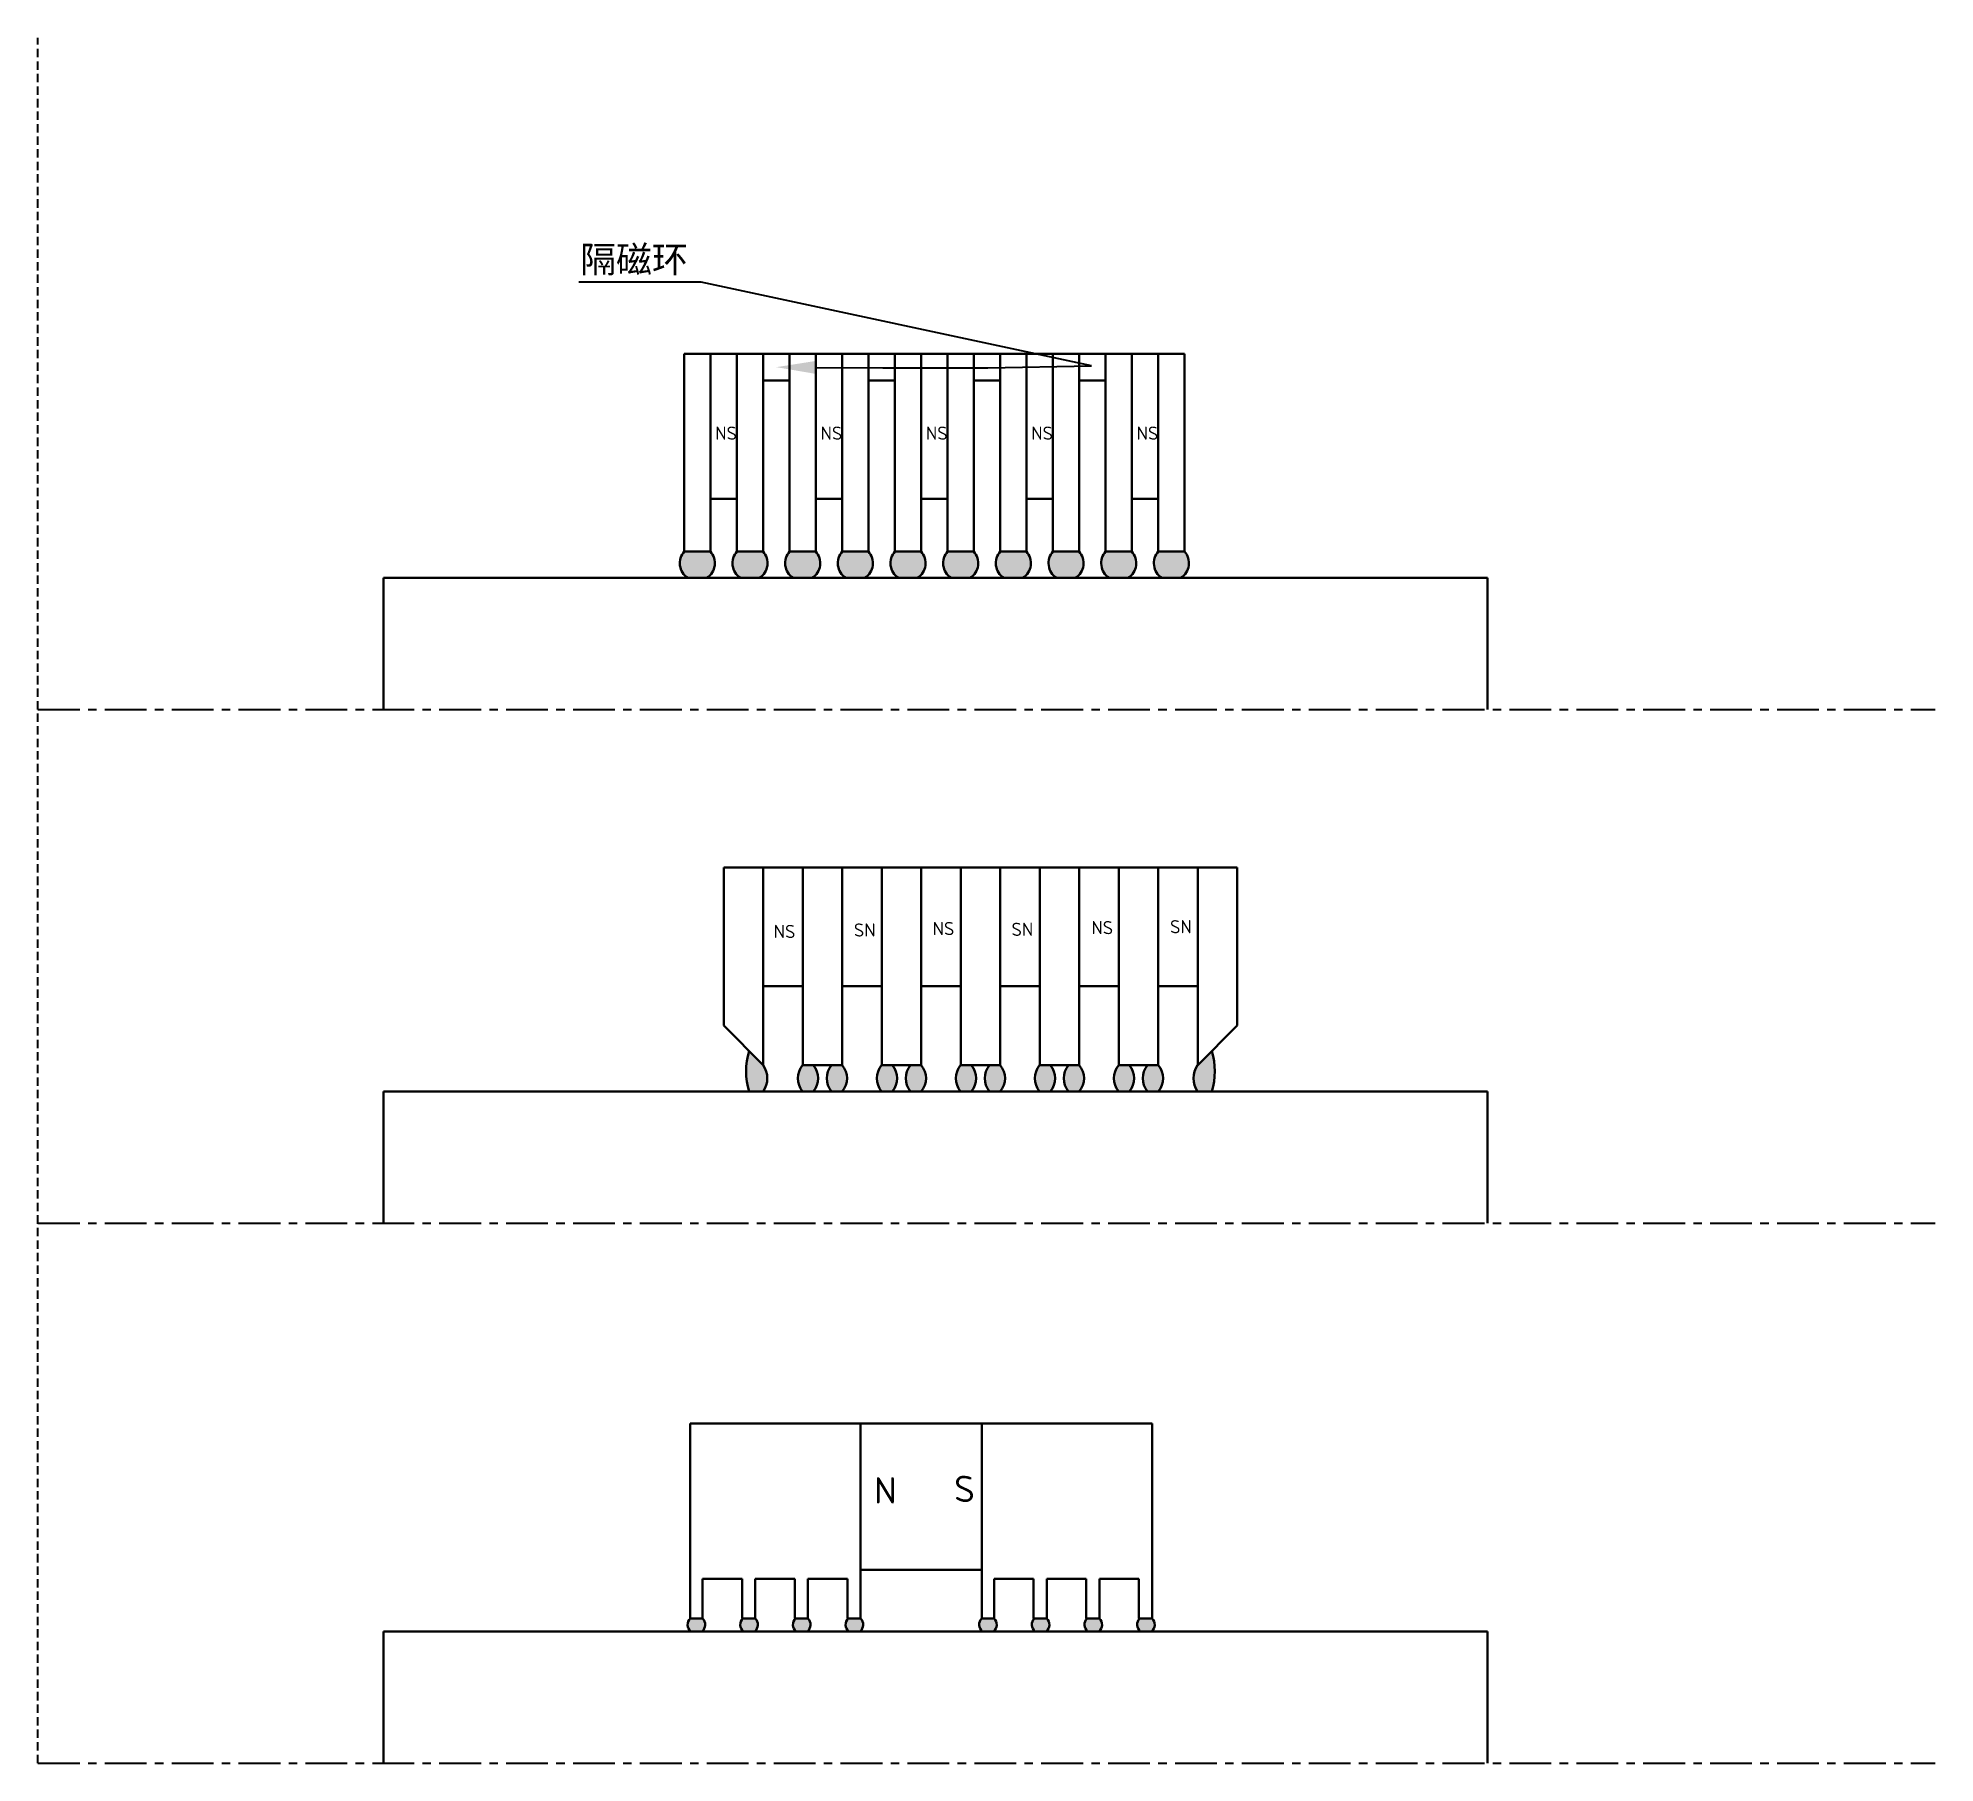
# Model space of a CAD drawing. Header units: millimetres. Extents: x 349 to 1790, y 0 to 1310.
import ezdxf
from ezdxf import colors
from ezdxf.entities.mleader import LeaderData, LeaderLine
from ezdxf.math import Vec2, Vec3

# ---------------------------------------------------------------- set-up
doc = ezdxf.new("R2010")
doc.units = ezdxf.units.MM
doc.linetypes.add('CENTER', pattern=[50.8, 31.75, -6.35, 6.35, -6.35])
doc.linetypes.add('HIDDEN', pattern=[9.525, 6.35, -3.175])
doc.layers.add('点画线', color=1, linetype='CENTER')
doc.layers.add('细虚线', color=3, linetype='HIDDEN')
doc.layers.add('粗实线', color=7, linetype='Continuous', lineweight=30)
doc.styles.add('Annotative', font='txt')
doc.styles.get("Standard").update_dxf_attribs({"font": 'txt.shx', "height": 30})

# ---------------------------------------------------------------- blocks, each defined once
blk = doc.blocks.new('*U26')
at = {"layer": '粗实线', "insert": (-28.3, 26.7), "char_height": 20, "width": 56.502, "attachment_point": 1, "style": 'Annotative'}
blk.add_mtext('{\\fISOCPEUR|b0|i0|c134|p34;\\H0.5x;NS\\Ftxt|c134;\\P}\\P', dxfattribs=at)
blk = doc.blocks.new('*U27')
at = {"layer": '粗实线', "color": 0, "linetype": 'ByBlock', "lineweight": -2, "transparency": 16777216}
for p in [(0, 0), (80, 0), (160, 0), (240, 0), (320, 0)]:
    blk.add_blockref('*U26', p, dxfattribs=at)
blk = doc.blocks.new('*U34')
at = {"layer": '粗实线'}
blk.add_line((-10, 10), (10, 10), dxfattribs=at)
for start, end in [(138.5868, 236.975), (303.025, 41.4132)]:
    blk.add_arc((0, 1.2), 13.3, start, end, dxfattribs=at)
blk = doc.blocks.new('*U35')
at = {"layer": '粗实线', "color": 0, "linetype": 'ByBlock', "lineweight": -2, "transparency": 16777216}
for p in [(0, 0), (40, 0), (80, 0), (120, 0), (160, 0), (200, 0), (240, 0), (280, 0), (320, 0), (360, 0)]:
    blk.add_blockref('*U34', p, dxfattribs=at)
blk = doc.blocks.new('*U36')
at = {"layer": '粗实线'}
blk.add_line((15, 10), (-15, 10), dxfattribs=at)
for centre, start, end in [((-3.2, 0), 139.6732, 220.3268), ((-18.8, 0), 319.6732, 40.3268), ((18.8, 0), 139.6732, 220.3268), ((3.2, 0), 319.6732, 40.3268)]:
    blk.add_arc(centre, 15.5, start, end, dxfattribs=at)
blk = doc.blocks.new('*U37')
at = {"layer": '粗实线', "color": 0, "linetype": 'ByBlock', "lineweight": -2, "transparency": 16777216}
for p in [(0, 0), (60, 0), (120, 0), (180, 0), (240, 0)]:
    blk.add_blockref('*U36', p, dxfattribs=at)

msp = doc.modelspace()

# ---------------------------------------------------------------- hatches: boundary and pattern name
at = {"layer": '细虚线'}
h = msp.add_hatch(color=0, dxfattribs=at)
h.dxf.hatch_style = 1
h.paths.add_polyline_path([(860, 920), (840, 920, 0.457773), (842.7, 900), (857.3, 900, 0.457773)])
h.paths.add_polyline_path([(900, 920), (880, 920, 0.457773), (882.7, 900), (897.3, 900, 0.457773)])
h.paths.add_polyline_path([(940, 920), (920, 920, 0.457773), (922.7, 900), (937.3, 900, 0.457773)])
h.paths.add_polyline_path([(980, 920), (960, 920, 0.457773), (962.7, 900), (977.3, 900, 0.457773)])
h.paths.add_polyline_path([(1020, 920), (1000, 920, 0.457773), (1002.7, 900), (1017.3, 900, 0.457773)])
h.paths.add_polyline_path([(1060, 920), (1040, 920, 0.457773), (1042.7, 900), (1057.3, 900, 0.457773)])
h.paths.add_polyline_path([(1100, 920), (1080, 920, 0.457773), (1082.7, 900), (1097.3, 900, 0.457773)])
h.paths.add_polyline_path([(1140, 920), (1120, 920, 0.457773), (1122.7, 900), (1137.3, 900, 0.457773)])
h.paths.add_polyline_path([(1180, 920), (1160, 920, 0.457773), (1162.7, 900), (1177.3, 900, 0.457773)])
h.paths.add_polyline_path([(1220, 920), (1200, 920, 0.457773), (1202.7, 900), (1217.3, 900, 0.457773)])
h = msp.add_hatch(color=0, dxfattribs=at)
h.dxf.hatch_style = 1
h.paths.add_polyline_path([(900, 530), (889.4, 540.6, 0.152681), (889.4, 510), (900, 510, 0.30434)])
h.paths.add_polyline_path([(938, 530), (930, 530, 0.367203), (930, 510), (938, 510, 0.367203)])
h.paths.add_polyline_path([(960, 530), (952, 530, 0.367203), (952, 510), (960, 510, 0.367203)])
h.paths.add_polyline_path([(998, 530), (990, 530, 0.367203), (990, 510), (998, 510, 0.367203)])
h.paths.add_polyline_path([(1020, 530), (1012, 530, 0.367203), (1012, 510), (1020, 510, 0.367203)])
h.paths.add_polyline_path([(1058, 530), (1050, 530, 0.367203), (1050, 510), (1058, 510, 0.367203)])
h.paths.add_polyline_path([(1080, 530), (1072, 530, 0.367203), (1072, 510), (1080, 510, 0.367203)])
h.paths.add_polyline_path([(1118, 530), (1110, 530, 0.367203), (1110, 510), (1118, 510, 0.367203)])
h.paths.add_polyline_path([(1140, 530), (1132, 530, 0.367203), (1132, 510), (1140, 510, 0.367203)])
h.paths.add_polyline_path([(1178, 530), (1170, 530, 0.367203), (1170, 510), (1178, 510, 0.367203)])
h.paths.add_polyline_path([(1200, 530), (1192, 530, 0.367203), (1192, 510), (1200, 510, 0.367203)])
h.paths.add_polyline_path([(1240.6, 540.6), (1230, 530, 0.30434), (1230, 510), (1240.6, 510, 0.152681)])
h = msp.add_hatch(color=0, dxfattribs=at)
h.dxf.hatch_style = 1
h.paths.add_polyline_path([(854, 109.8), (844.6, 109.8, 0.438539), (845, 100), (853.6, 100, 0.438539)])
h.paths.add_polyline_path([(894, 109.8), (884.6, 109.8, 0.438539), (885, 100), (893.6, 100, 0.438539)])
h.paths.add_polyline_path([(934, 109.8), (924.6, 109.8, 0.438539), (925, 100), (933.6, 100, 0.438539)])
h.paths.add_polyline_path([(974, 109.8), (964.6, 109.8, 0.438539), (965, 100), (973.6, 100, 0.438539)])
h.paths.add_polyline_path([(1075.4, 109.8), (1066, 109.8, 0.438543), (1066.4, 100), (1075, 100, 0.438543)])
h.paths.add_polyline_path([(1115.4, 109.8), (1106, 109.8, 0.438543), (1106.4, 100), (1115, 100, 0.438543)])
h.paths.add_polyline_path([(1155.4, 109.8), (1146, 109.8, 0.438543), (1146.4, 100), (1155, 100, 0.438543)])
h.paths.add_polyline_path([(1195.4, 109.8), (1186, 109.8, 0.438543), (1186.4, 100), (1195, 100, 0.438543)])

# ---------------------------------------------------------------- linework, layer by layer
at = {"layer": '点画线'}
for p, q in [((349.2, 800), (1790, 800)), ((349.2, 410), (1790, 410)), ((349.2, 0), (1790, 0))]:
    msp.add_line(p, q, dxfattribs=at)
at = {"layer": '粗实线'}
for p, q in [((860, 1070), (840, 1070)), ((840, 1070), (840, 920)), ((860, 960), (860, 1070)), ((860, 1070), (880, 1070)), ((880, 1070), (880, 960)), ((880, 1070), (900, 1070)), ((900, 1070), (900, 920)), ((900, 1070), (920, 1070)), ((920, 1070), (920, 1050)), ((940, 1070), (920, 1070)), ((920, 1070), (920, 920)), ((940, 960), (940, 1070)), ((940, 1070), (960, 1070)), ((960, 1070), (960, 960)), ((960, 1070), (980, 1070)), ((980, 1070), (980, 920)), ((980, 1070), (1000, 1070)), ((1000, 1070), (1000, 1050)), ((1020, 1070), (1000, 1070)), ((1000, 1070), (1000, 920)), ((1020, 960), (1020, 1070)), ((1020, 1070), (1040, 1070)), ((1040, 1070), (1040, 960)), ((1040, 1070), (1060, 1070)), ((1060, 1070), (1080, 1070)), ((1060, 920), (1060, 1070)), ((1080, 1070), (1080, 1050)), ((1100, 1070), (1080, 1070)), ((1080, 1070), (1080, 920)), ((1100, 960), (1100, 1070)), ((1100, 1070), (1120, 1070)), ((1120, 1070), (1120, 960)), ((1120, 1070), (1140, 1070)), ((1140, 1070), (1140, 920)), ((1140, 1070), (1160, 1070)), ((1160, 1070), (1160, 1050)), ((1180, 1070), (1160, 1070)), ((1160, 1070), (1160, 920)), ((1180, 960), (1180, 1070)), ((1180, 1070), (1200, 1070)), ((1200, 1070), (1200, 960)), ((1200, 1070), (1220, 1070)), ((1220, 1070), (1220, 920)), ((920, 1050), (900, 1050)), ((1000, 1050), (980, 1050)), ((1080, 1050), (1060, 1050)), ((1160, 1050), (1140, 1050)), ((880, 960), (860, 960)), ((860, 920), (860, 960)), ((880, 920), (880, 960)), ((960, 960), (940, 960)), ((940, 920), (940, 960)), ((960, 920), (960, 960)), ((1040, 960), (1020, 960)), ((1020, 920), (1020, 960)), ((1040, 920), (1040, 960)), ((1120, 960), (1100, 960)), ((1100, 920), (1100, 960)), ((1120, 920), (1120, 960)), ((1200, 960), (1180, 960)), ((1180, 920), (1180, 960)), ((1200, 920), (1200, 960)), ((900, 920), (880, 920)), ((920, 920), (940, 920)), ((980, 920), (960, 920)), ((1000, 920), (1020, 920)), ((1060, 920), (1040, 920)), ((1080, 920), (1100, 920)), ((1140, 920), (1120, 920)), ((1160, 920), (1180, 920)), ((1220, 920), (1200, 920)), ((611.6, 900), (1450, 900)), ((611.6, 900), (611.6, 800)), ((1450, 900), (1450, 880)), ((1450, 880), (1450, 800)), ((900, 680), (870, 680)), ((870, 680), (870, 560)), ((900, 680), (900, 590)), ((930, 680), (900, 680)), ((930, 590), (930, 680)), ((930, 680), (960, 680)), ((960, 680), (960, 530)), ((960, 680), (960, 590)), ((990, 680), (960, 680)), ((990, 590), (990, 680)), ((990, 680), (1020, 680)), ((1020, 680), (1020, 530)), ((1020, 680), (1020, 590)), ((1050, 680), (1020, 680)), ((1050, 590), (1050, 680)), ((1050, 680), (1080, 680)), ((1080, 680), (1080, 530)), ((1080, 680), (1080, 590)), ((1110, 680), (1080, 680)), ((1110, 590), (1110, 680)), ((1110, 680), (1140, 680)), ((1140, 680), (1140, 530)), ((1140, 680), (1140, 590)), ((1170, 680), (1140, 680)), ((1170, 590), (1170, 680)), ((1170, 590), (1170, 680)), ((1170, 680), (1200, 680)), ((1200, 680), (1200, 530)), ((1200, 680), (1200, 590)), ((1230, 680), (1200, 680)), ((1230, 680), (1260, 680)), ((1230, 590), (1230, 680)), ((1260, 680), (1260, 560)), ((900, 590), (930, 590)), ((900, 530), (900, 590)), ((930, 530), (930, 590)), ((960, 590), (990, 590)), ((990, 530), (990, 590)), ((1020, 590), (1050, 590)), ((1050, 530), (1050, 590)), ((1080, 590), (1110, 590)), ((1110, 530), (1110, 590)), ((1140, 590), (1170, 590)), ((1170, 530), (1170, 590)), ((1200, 590), (1230, 590)), ((1230, 530), (1230, 590)), ((870, 560), (900, 530)), ((1260, 560), (1230, 530)), ((1020, 530), (990, 530)), ((1080, 530), (1050, 530)), ((1140, 530), (1110, 530)), ((1200, 530), (1170, 530)), ((611.6, 510), (1450, 510)), ((611.6, 510), (611.6, 410)), ((1450, 510), (1450, 490)), ((1450, 490), (1450, 410)), ((844.6, 257.8), (844.6, 109.8)), ((844.6, 257.8), (974, 257.8)), ((974, 109.8), (974, 257.8)), ((974, 257.8), (1066, 257.8)), ((1066, 257.8), (1066, 109.8)), ((1066, 257.8), (1195.4, 257.8)), ((1195.4, 109.8), (1195.4, 257.8)), ((974, 146.7), (1066, 146.7)), ((854, 109.8), (854, 139.8)), ((854, 139.8), (884, 139.8)), ((884, 139.8), (884, 109.8)), ((894, 109.8), (894, 139.8)), ((894, 139.8), (924, 139.8)), ((924, 139.8), (924, 109.8)), ((934, 109.8), (934, 139.8)), ((934, 139.8), (964, 139.8)), ((964, 139.8), (964, 109.8)), ((1075.4, 109.8), (1075.4, 139.8)), ((1075.4, 139.8), (1105.4, 139.8)), ((1105.4, 139.8), (1105.4, 109.8)), ((1115.4, 109.8), (1115.4, 139.8)), ((1115.4, 139.8), (1145.4, 139.8)), ((1145.4, 139.8), (1145.4, 109.8)), ((1155.4, 109.8), (1155.4, 139.8)), ((1155.4, 139.8), (1185.4, 139.8)), ((1185.4, 139.8), (1185.4, 109.8)), ((844.6, 109.8), (854, 109.8)), ((884, 109.8), (894, 109.8)), ((924, 109.8), (934, 109.8)), ((964, 109.8), (974, 109.8)), ((969.4, 109.8), (969.4, 109.8)), ((969.4, 109.8), (969.4, 109.8)), ((1066, 109.8), (1075.4, 109.8)), ((1066, 109.8), (1075.4, 109.8)), ((1071.4, 109.8), (1071.4, 109.8)), ((1071.4, 109.8), (1071.4, 109.8)), ((1105.4, 109.8), (1115.4, 109.8)), ((1105.4, 109.8), (1115.4, 109.8)), ((1110.8, 109.8), (1110.8, 109.8)), ((1110.8, 109.8), (1110.8, 109.8)), ((1145.4, 109.8), (1155.4, 109.8)), ((1145.4, 109.8), (1155.4, 109.8)), ((1150.8, 109.8), (1150.8, 109.8)), ((1150.8, 109.8), (1150.8, 109.8)), ((1185.4, 109.8), (1195.4, 109.8)), ((1190.8, 109.8), (1190.8, 109.8)), ((1190.8, 109.8), (1190.8, 109.8)), ((611.6, 100), (611.6, 0)), ((611.6, 100), (1450, 100)), ((1450, 100), (1450, 80)), ((1450, 80), (1450, 0))]:
    msp.add_line(p, q, dxfattribs=at)
for centre, radius, start, end in [((938.3, 525.3), 51.3, 162.6381, 197.3619), ((1191.7, 525.3), 51.3, 342.6381, 17.3619), ((885.1, 520), 18, 326.1458, 33.8542), ((1244.9, 520), 18, 146.1458, 213.8542), ((849.3, 105.1), 6.66, 135, 229.7173), ((849.3, 105.1), 6.66, 310.2827, 45), ((889.3, 105.1), 6.66, 135, 229.7173), ((889.3, 105.1), 6.66, 310.2827, 45), ((929.3, 105.1), 6.66, 135, 229.7173), ((929.3, 105.1), 6.66, 310.2827, 45), ((969.3, 105.1), 6.66, 135, 229.7173), ((969.3, 105.1), 6.66, 310.2827, 45), ((1070.7, 105.1), 6.66, 135, 229.7173), ((1070.7, 105.1), 6.66, 310.2827, 45), ((1110.7, 105.1), 6.66, 135, 229.7173), ((1110.7, 105.1), 6.66, 310.2827, 45), ((1150.7, 105.1), 6.66, 135, 229.7173), ((1150.7, 105.1), 6.66, 310.2827, 45), ((1190.7, 105.1), 6.66, 135, 229.7173), ((1190.7, 105.1), 6.66, 310.2827, 45)]:
    msp.add_arc(centre, radius, start, end, dxfattribs=at)
at = {"layer": '细虚线'}
msp.add_line((349.2, 0), (349.2, 1310), dxfattribs=at)

# ---------------------------------------------------------------- block references
at = {"layer": '粗实线'}
for name, p in [('*U27', (891.9, 988.2)), ('*U35', (850, 910)), ('*U37', (945, 520))]:
    msp.add_blockref(name, p, dxfattribs=at)

# ---------------------------------------------------------------- texts
at = {"layer": '粗实线', "char_height": 20, "width": 56.502, "attachment_point": 1, "style": 'Annotative'}
for s, insert in [('{\\fISOCPEUR|b0|i0|c134|p34;\\H0.5x;NS\\Ftxt|c134;\\P}\\P', (908, 636.5)), ('{\\fISOCPEUR|b0|i0|c134|p34;\\H0.5x;SN}\\P', (968.9, 637.6)), ('{\\fISOCPEUR|b0|i0|c134|p34;\\H0.5x;NS\\Ftxt|c134;\\P}\\P', (1028.7, 638.7)), ('{\\fISOCPEUR|b0|i0|c134|p34;\\H0.5x;SN}\\P', (1088.6, 638.1)), ('{\\fISOCPEUR|b0|i0|c134|p34;\\H0.5x;NS\\Ftxt|c134;\\P}\\P', (1149.3, 639.4)), ('{\\fISOCPEUR|b0|i0|c134|p34;\\H0.5x;SN}\\P', (1209, 640.1)), ('{\\fISOCPEUR|b0|i0|c134|p34;N}\\P\\P', (984.2, 217)), ('{\\fISOCPEUR|b0|i0|c134|p34;S}\\P\\P', (1045, 218.2))]:
    msp.add_mtext(s, dxfattribs=dict(at, insert=insert))

# ---------------------------------------------------------------- leaders
at = {"layer": '粗实线'}
ml = msp.add_multileader_mtext('Standard', dxfattribs=at)
ml.set_content('{\\fSimSun|b0|i0|c134|p2;隔磁环}', color=256)
ml.set_leader_properties(color=256)
ml.build(insert=Vec2(0, 0))
ml.multileader.update_dxf_attribs({"text_left_attachment_type": 5, "text_right_attachment_type": 5, "dogleg_length": 10, "arrow_head_size": 30})
ctx = ml.context
ctx.base_point, ctx.char_height, ctx.arrow_head_size, ctx.landing_gap_size, ctx.plane_origin = Vec3(761.1, 1124.5), 20, 30, 0.09, Vec3(910, 1060)
ctx.left_attachment, ctx.right_attachment, ctx.text_align_type = 5, 5, 2
notes = []
notes.append((ctx, [(0, (1, 1, 0), (852.8, 1124.5), (-1, 0), 10, [(3, [(910, 1060), (990.8, 1059.5), (1070.7, 1059.4), (1149.3, 1060.9)], 0, [])])]))
ctx.mtext.insert, ctx.mtext.alignment, ctx.mtext.flow_direction = Vec3(842.8, 1151.9), 3, 5
for ctx, leaders in notes:
    for number, flags, end, landing, length, lines in leaders:
        leader = LeaderData()
        leader.index, (leader.has_last_leader_line, leader.has_dogleg_vector, leader.attachment_direction) = number, flags
        leader.last_leader_point, leader.dogleg_vector, leader.dogleg_length = Vec3(end), Vec3(landing), length
        for number, points, colour, breaks in lines:
            line = LeaderLine()
            line.index, line.vertices, line.color, line.breaks = number, Vec3.list(points), colors.encode_raw_color(colour), breaks
            leader.lines.append(line)
        ctx.leaders.append(leader)

doc.saveas('drawing.dxf')
